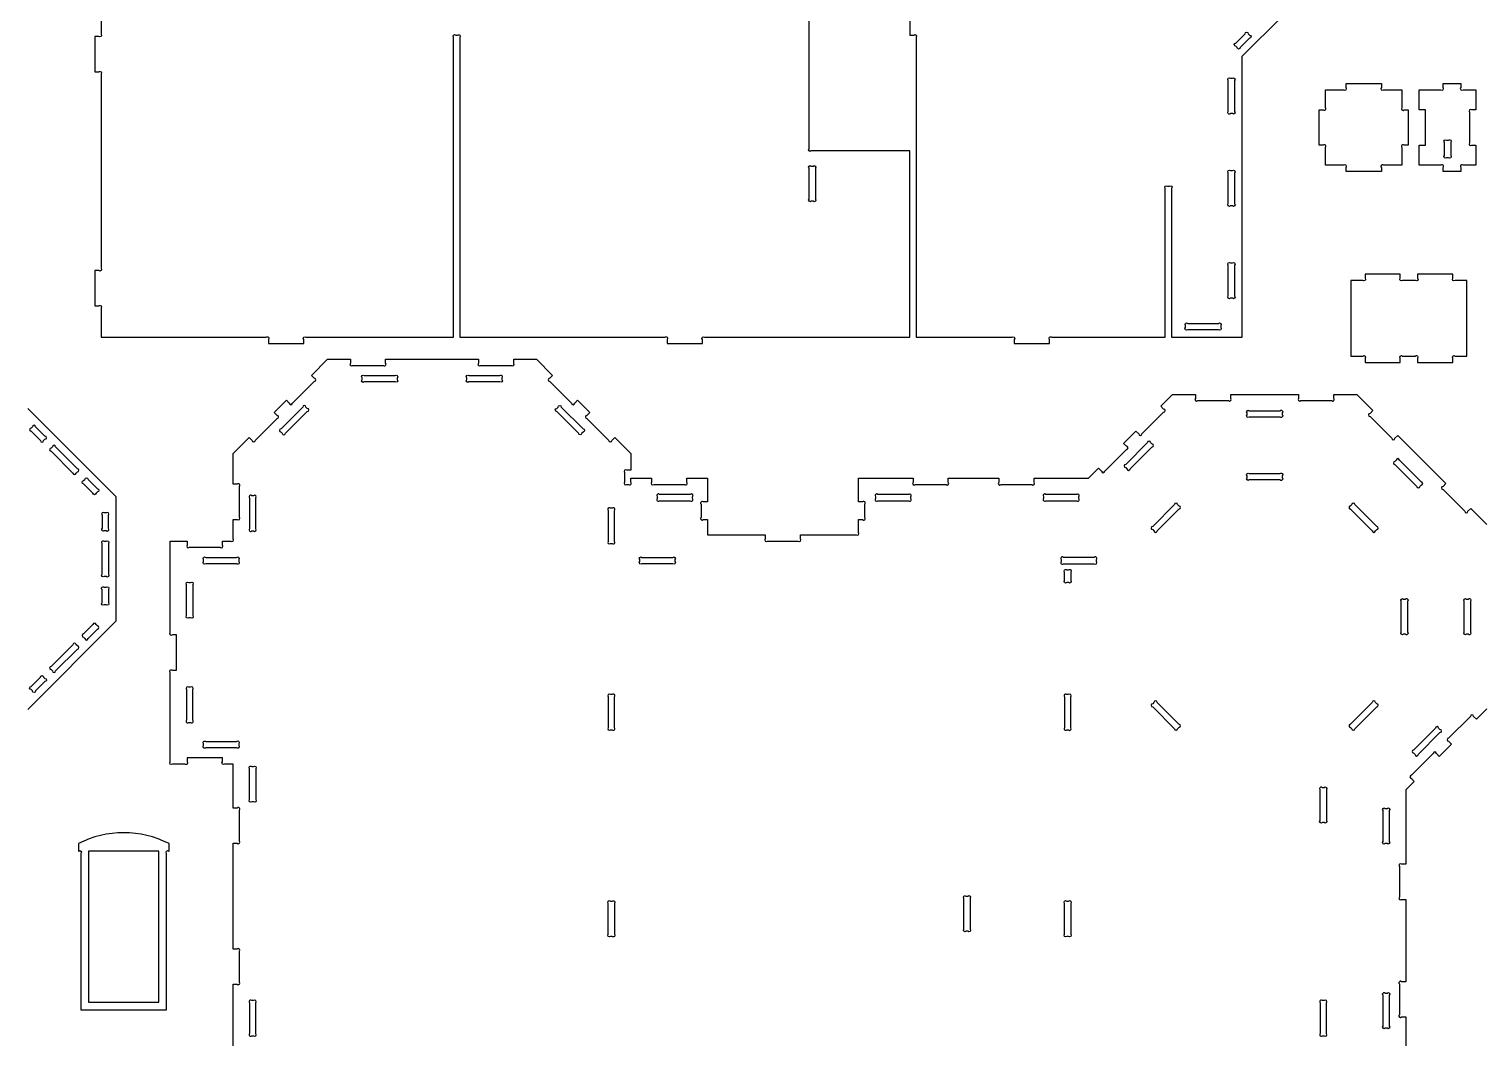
# Model space of a CAD drawing. Extents: x -4074 to 4228, y -3406 to 3854.
# Drawn here: x -1847 to 920, y 37 to 1961 of the extents above; entities that cross this region are included whole.
import ezdxf

# ---------------------------------------------------------------- set-up
doc = ezdxf.new("R2010")
doc.units = 0
doc.header["$MEASUREMENT"] = 0
doc.layers.get('0').update_dxf_attribs({"linetype": 'CONTINUOUS'})

msp = doc.modelspace()

# ---------------------------------------------------------------- linework, layer by layer
for points in [[(-1709.5, 1990.3), (-1709.5, 1950.8, -1), (-1713.8, 1946.5), (-1721.5, 1946.5), (-1721.5, 1879.3), (-1713.8, 1879.3, -1), (-1709.5, 1875.1), (-1709.5, 1504.7, -1), (-1713.8, 1500.4), (-1721.5, 1500.4), (-1721.5, 1433.2), (-1713.8, 1433.2, -1), (-1709.5, 1429), (-1709.5, 1373.2), (-1394.6, 1373.2, -1), (-1390.3, 1369), (-1390.3, 1361.2), (-1323.1, 1361.2), (-1323.1, 1369, -1), (-1318.9, 1373.2), (-1037.5, 1373.2), (-1037.5, 1945, -1), (-1033.3, 1949.2), (-1029.8, 1949.2, -1), (-1025.5, 1945), (-1025.5, 1373.2), (-634.4, 1373.2, -1), (-630.1, 1369), (-630.1, 1361.2), (-562.9, 1361.2), (-562.9, 1369, -1), (-558.7, 1373.2), (-167.5, 1373.2), (-167.5, 1728.4), (-355.3, 1728.4, -1), (-359.5, 1732.7), (-359.5, 2149, -1)], [(-167.5, 2137), (-167.5, 1949.2), (-159.8, 1949.2, -1), (-155.5, 1945), (-155.5, 1373.2), (27.5, 1373.2, -1), (31.7, 1369), (31.7, 1361.2), (98.9, 1361.2), (98.9, 1369, -1), (103.2, 1373.2), (319.8, 1373.2), (319.8, 1657, -1), (324.1, 1661.2), (327.6, 1661.2, -1), (331.8, 1657), (331.8, 1373.2), (466.2, 1373.2), (466.2, 1908.8), (621.1, 2063.7)], [(-1457.6, -64), (-1457.6, 139.8), (-1449.9, 139.8, 1), (-1445.6, 144), (-1445.6, 202.8, 1), (-1449.9, 207), (-1457.6, 207), (-1457.6, 408.6), (-1449.9, 408.6, 1), (-1445.6, 412.8), (-1445.6, 471.6, 1), (-1449.9, 475.8), (-1457.6, 475.8), (-1457.6, 559.6), (-1473.8, 559.6, -1), (-1478, 563.9), (-1478, 571.6), (-1545.2, 571.6), (-1545.2, 563.9, -1), (-1549.5, 559.6), (-1573.4, 559.6, -1), (-1577.6, 563.9), (-1577.6, 734.4, -1), (-1573.4, 738.6), (-1565.6, 738.6), (-1565.6, 805.8), (-1573.4, 805.8, -1), (-1577.6, 810), (-1577.6, 984.8), (-1545.2, 984.8), (-1545.2, 977, 1), (-1541, 972.8), (-1482.3, 972.8, 1), (-1478, 977), (-1478, 984.8), (-1461.9, 984.8, 1), (-1457.6, 989), (-1457.6, 1026), (-1449.9, 1026, 1), (-1445.6, 1030.3), (-1445.6, 1089, 1), (-1449.9, 1093.2), (-1457.6, 1093.2), (-1457.6, 1151.4), (-1426.8, 1182.2), (-1421.3, 1176.7, 1), (-1415.3, 1176.7), (-1373.8, 1218.3, 1), (-1373.8, 1224.3), (-1379.3, 1229.8), (-1356, 1253.1), (-1350.5, 1247.6, 1), (-1344.5, 1247.6), (-1303, 1289.1, 1), (-1303, 1295.1), (-1308.5, 1300.6), (-1277.7, 1331.4), (-1234.1, 1331.4), (-1234.1, 1323.6, 1), (-1229.9, 1319.4), (-1171.2, 1319.4, 1), (-1166.9, 1323.6), (-1166.9, 1331.4), (-989.9, 1331.4), (-989.9, 1323.6, 1), (-985.7, 1319.4), (-927, 1319.4, 1), (-922.7, 1323.6), (-922.7, 1331.4), (-879.2, 1331.4), (-848.4, 1300.6), (-853.9, 1295.1, 1), (-853.9, 1289.1), (-812.4, 1247.6, 1), (-806.4, 1247.6), (-800.9, 1253.1), (-777.5, 1229.8), (-783, 1224.3, 1), (-783, 1218.3), (-741.5, 1176.7, 1), (-735.5, 1176.7), (-730, 1182.2), (-699.2, 1151.4), (-699.2, 1119.6), (-707, 1119.6, 1), (-711.2, 1115.4), (-711.2, 1097, 1), (-707, 1092.8), (-703.5, 1092.8, 1), (-699.2, 1097), (-699.2, 1104.8), (-659.9, 1104.8), (-659.9, 1097, 1), (-655.7, 1092.8), (-597, 1092.8, 1), (-592.7, 1097), (-592.7, 1104.8), (-553.4, 1104.8), (-553.4, 1059.2), (-561.2, 1059.2, 1), (-565.4, 1054.9), (-565.4, 1029.8, 1), (-561.2, 1025.6), (-553.4, 1025.6), (-553.4, 996.8), (-443, 996.8), (-443, 989, 1), (-438.8, 984.8), (-380.1, 984.8, 1), (-375.8, 989), (-375.8, 996.8), (-269.7, 996.8, 1), (-265.4, 1001), (-265.4, 1025.6), (-257.7, 1025.6, 1), (-253.4, 1029.8), (-253.4, 1054.9, 1), (-257.7, 1059.2), (-265.4, 1059.2), (-265.4, 1104.4), (-161.3, 1104.4), (-161.3, 1096.7, 1), (-157, 1092.4), (-98.3, 1092.4, 1), (-94.1, 1096.7), (-94.1, 1104.4), (2.3, 1104.4), (2.3, 1096.7, 1), (6.5, 1092.4), (65.3, 1092.4, 1), (69.5, 1096.7), (69.5, 1104.4), (173.6, 1104.4), (192.7, 1123.5), (198.2, 1118, 1), (204.2, 1118), (245.7, 1159.5, 1), (245.7, 1165.5), (240.2, 1171), (263.6, 1194.3), (269.1, 1188.9, 1), (275.1, 1188.9), (316.6, 1230.4, 1), (316.6, 1236.4), (311.1, 1241.9), (333.7, 1264.4), (377.2, 1264.4), (377.2, 1256.7, 1), (381.5, 1252.4), (440.2, 1252.4, 1), (444.4, 1256.7), (444.4, 1264.4), (574, 1264.4), (574, 1256.7, 1), (578.3, 1252.4), (637, 1252.4, 1), (641.2, 1256.7), (641.2, 1264.4), (684.8, 1264.4), (715.6, 1233.7), (710.1, 1228.2, 1), (710.1, 1222.2), (751.6, 1180.7, 1), (757.6, 1180.7), (763.1, 1186.1), (854.7, 1094.5), (849.3, 1089, 1), (849.3, 1083), (890.8, 1041.5, 1), (896.8, 1041.5), (902.3, 1047), (933, 1016.2)], [(933, 665.1), (913, 645.1), (907.5, 650.5, 1), (901.5, 650.5), (860, 609, 1), (860, 603), (865.5, 597.5), (842.2, 574.2), (836.7, 579.7, 1), (830.7, 579.7), (789.2, 538.2, 1), (789.2, 532.2), (794.6, 526.7), (778.1, 510.2), (778.1, 368.7), (770.4, 368.7, 1), (766.1, 364.4), (766.1, 305.7, 1), (770.4, 301.5), (778.1, 301.5), (778.1, 144.7), (770.4, 144.7, 1), (766.1, 140.4), (766.1, 81.7, 1), (770.4, 77.5), (778.1, 77.5), (778.1, -64)]]:
    msp.add_lwpolyline(points, format="xyb")
for points in [[(477.9, 1951.8), (480.4, 1949.4, -1), (480.4, 1943.4), (462.6, 1925.6, -1), (456.6, 1925.6), (454.2, 1928.1, -1), (454.2, 1934.1), (471.9, 1951.8, -1)], [(451.8, 1862.5), (451.8, 1803.8, -1), (447.6, 1799.6), (444.1, 1799.6, -1), (439.8, 1803.8), (439.8, 1862.5, -1), (444.1, 1866.8), (447.6, 1866.8, -1)], [(783, 1739.4), (775.2, 1739.4, 1), (771, 1735.2), (771, 1701), (735.9, 1701, 1), (731.7, 1696.8), (731.7, 1689), (664.5, 1689), (664.5, 1696.8, 1), (660.2, 1701), (625.2, 1701), (625.2, 1735.2, 1), (620.9, 1739.4), (613.2, 1739.4), (613.2, 1806.6), (620.9, 1806.6, 1), (625.2, 1810.9), (625.2, 1845), (660.2, 1845, 1), (664.5, 1849.3), (664.5, 1857), (731.7, 1857), (731.7, 1849.3, 1), (735.9, 1845), (771, 1845), (771, 1810.9, 1), (775.2, 1806.6), (783, 1806.6)], [(912, 1701), (887.4, 1701, 1), (883.2, 1696.8), (883.2, 1689), (849.6, 1689), (849.6, 1696.8, 1), (845.3, 1701), (804, 1701), (804, 1739.4), (816, 1739.4), (816, 1806.6), (804, 1806.6), (804, 1845), (845.3, 1845, 1), (849.6, 1849.3), (849.6, 1857), (883.2, 1857), (883.2, 1849.3, 1), (887.4, 1845), (912, 1845), (912, 1806.6), (904.2, 1806.6, 1), (900, 1802.4), (900, 1743.7, 1), (904.2, 1739.4), (912, 1739.4)], [(852, 1719.7), (852, 1744.8, -1), (856.2, 1749), (859.7, 1749, -1), (864, 1744.8), (864, 1719.7, -1), (859.7, 1715.4), (856.2, 1715.4, -1)], [(-347.5, 1695.4), (-347.5, 1636.7, -1), (-351.8, 1632.4), (-355.3, 1632.4, -1), (-359.5, 1636.7), (-359.5, 1695.4, -1), (-355.3, 1699.6), (-351.8, 1699.6, -1)], [(451.8, 1686.6), (451.8, 1627.9, -1), (447.6, 1623.6), (444.1, 1623.6, -1), (439.8, 1627.9), (439.8, 1686.6, -1), (444.1, 1690.8), (447.6, 1690.8, -1)], [(439.8, 1451.9), (439.8, 1510.6, -1), (444.1, 1514.8), (447.6, 1514.8, -1), (451.8, 1510.6), (451.8, 1451.9, -1), (447.6, 1447.6), (444.1, 1447.6, -1)], [(868, 1325.4), (868, 1333.2, -1), (872.2, 1337.4), (895, 1337.4), (895, 1481.4), (872.2, 1481.4, -1), (868, 1485.7), (868, 1493.4), (800.8, 1493.4), (800.8, 1485.7, -1), (796.6, 1481.4), (772, 1481.4, -1), (767.8, 1485.7), (767.8, 1493.4), (700.6, 1493.4), (700.6, 1485.7, -1), (696.3, 1481.4), (673.6, 1481.4), (673.6, 1337.4), (696.3, 1337.4, -1), (700.6, 1333.2), (700.6, 1325.4), (767.8, 1325.4), (767.8, 1333.2, -1), (772, 1337.4), (796.6, 1337.4, -1), (800.8, 1333.2), (800.8, 1325.4)], [(362.5, 1399.6), (421.2, 1399.6, -1), (425.4, 1395.4), (425.4, 1391.9, -1), (421.2, 1387.6), (362.5, 1387.6, -1), (358.2, 1391.9), (358.2, 1395.4, -1)], [(-1207.5, 1300.2), (-1148.8, 1300.2, -1), (-1144.6, 1296), (-1144.6, 1292.4, -1), (-1148.8, 1288.2), (-1207.5, 1288.2, -1), (-1211.8, 1292.4), (-1211.8, 1296, -1)], [(-1008, 1300.2), (-949.3, 1300.2, -1), (-945.1, 1296), (-945.1, 1292.4, -1), (-949.3, 1288.2), (-1008, 1288.2, -1), (-1012.3, 1292.4), (-1012.3, 1296, -1)], [(-1357.9, 1190.1), (-1316.3, 1231.6, 1), (-1316.3, 1237.6), (-1318.8, 1240.1, 1), (-1324.8, 1240.1), (-1366.3, 1198.6, 1), (-1366.3, 1192.6), (-1363.9, 1190.1, 1)], [(-832, 1240.1), (-790.5, 1198.6, -1), (-790.5, 1192.6), (-793, 1190.1, -1), (-799, 1190.1), (-840.5, 1231.6, -1), (-840.5, 1237.6), (-838, 1240.1, -1)], [(542.8, 1229), (542.8, 1225.5, -1), (538.6, 1221.2), (479.9, 1221.2, -1), (475.6, 1225.5), (475.6, 1229, -1), (479.9, 1233.2), (538.6, 1233.2, -1)], [(-1842.8, 1193.9), (-1825, 1176.2, 1), (-1819, 1176.2), (-1816.5, 1178.7, 1), (-1816.5, 1184.7), (-1834.3, 1202.4, 1), (-1840.3, 1202.4), (-1842.8, 1199.9, 1)], [(-1802.1, 1164.3), (-1804.6, 1161.8, 1), (-1804.6, 1155.8), (-1763.1, 1114.3, 1), (-1757.1, 1114.3), (-1754.6, 1116.7, 1), (-1754.6, 1122.7), (-1796.1, 1164.3, 1)], [(244.2, 1124.9), (246.7, 1122.4, 1), (252.7, 1122.4), (294.2, 1163.9, 1), (294.2, 1169.9), (291.8, 1172.4, 1), (285.8, 1172.4), (244.2, 1130.9, 1)], [(760.1, 1139), (757.6, 1136.5, 1), (757.6, 1130.5), (799.1, 1089, 1), (805.1, 1089), (807.6, 1091.5, 1), (807.6, 1097.5), (766.1, 1139, 1)], [(542.8, 1109), (542.8, 1105.5, -1), (538.6, 1101.2), (479.9, 1101.2, -1), (475.6, 1105.5), (475.6, 1109, -1), (479.9, 1113.2), (538.6, 1113.2, -1)], [(-1734.2, 1102.3), (-1716.4, 1084.6, -1), (-1716.4, 1078.6), (-1718.9, 1076.1, -1), (-1724.9, 1076.1), (-1742.7, 1093.8, -1), (-1742.7, 1099.9), (-1740.2, 1102.3, -1)], [(-1426.4, 1066.9), (-1426.4, 1008.2, 1), (-1422.2, 1004), (-1418.7, 1004, 1), (-1414.4, 1008.2), (-1414.4, 1066.9, 1), (-1418.7, 1071.2), (-1422.2, 1071.2, 1)], [(-644.6, 1061.6), (-585.9, 1061.6, 1), (-581.6, 1065.8), (-581.6, 1069.3, 1), (-585.9, 1073.6), (-644.6, 1073.6, 1), (-648.8, 1069.3), (-648.8, 1065.8, 1)], [(-169.5, 1073.6), (-228.3, 1073.6, 1), (-232.5, 1069.3), (-232.5, 1065.8, 1), (-228.3, 1061.6), (-169.5, 1061.6, 1), (-165.3, 1065.8), (-165.3, 1069.3, 1)], [(92.1, 1061.6), (150.8, 1061.6, 1), (155, 1065.8), (155, 1069.3, 1), (150.8, 1073.6), (92.1, 1073.6, 1), (87.8, 1069.3), (87.8, 1065.8, 1)], [(337.2, 1054.2), (295.7, 1012.6, 1), (295.7, 1006.6), (298.2, 1004.2, 1), (304.2, 1004.2), (345.7, 1045.7, 1), (345.7, 1051.7), (343.2, 1054.2, 1)], [(675.2, 1054.2), (672.8, 1051.7, 1), (672.8, 1045.7), (714.3, 1004.2, 1), (720.3, 1004.2), (722.8, 1006.6, 1), (722.8, 1012.6), (681.2, 1054.2, 1)], [(-1707.5, 1034.1), (-1707.5, 1009, 1), (-1703.3, 1004.7), (-1699.8, 1004.7, 1), (-1695.5, 1009), (-1695.5, 1034.1, 1), (-1699.8, 1038.3), (-1703.3, 1038.3, 1)], [(-742.4, 1042.9), (-742.4, 984.2, 1), (-738.2, 980), (-734.7, 980, 1), (-730.4, 984.2), (-730.4, 1042.9, 1), (-734.7, 1047.2), (-738.2, 1047.2, 1)], [(-1695.5, 980.1), (-1695.5, 921.4, -1), (-1699.8, 917.1), (-1703.3, 917.1, -1), (-1707.5, 921.4), (-1707.5, 980.1, -1), (-1703.3, 984.3), (-1699.8, 984.3, -1)], [(-1509.8, 953.6), (-1451.1, 953.6, -1), (-1446.8, 949.3), (-1446.8, 945.8, -1), (-1451.1, 941.6), (-1509.8, 941.6, -1), (-1514, 945.8), (-1514, 949.3, -1)], [(-678.2, 953.6), (-619.5, 953.6, -1), (-615.2, 949.3), (-615.2, 945.8, -1), (-619.5, 941.6), (-678.2, 941.6, -1), (-682.4, 945.8), (-682.4, 949.3, -1)], [(184.4, 953.6), (125.7, 953.6, 1), (121.4, 949.3), (121.4, 945.8, 1), (125.7, 941.6), (184.4, 941.6, 1), (188.6, 945.8), (188.6, 949.3, 1)], [(139.6, 925.3), (139.6, 909.8, -1), (135.3, 905.6), (131.8, 905.6, -1), (127.6, 909.8), (127.6, 925.3, -1), (131.8, 929.6), (135.3, 929.6, -1)], [(-1703.3, 896.8), (-1699.8, 896.8, -1), (-1695.5, 892.5), (-1695.5, 867.4, -1), (-1699.8, 863.2), (-1703.3, 863.2, -1), (-1707.5, 867.4), (-1707.5, 892.5, -1)], [(-1534.4, 901.3), (-1534.4, 842.6, -1), (-1538.7, 838.4), (-1542.2, 838.4, -1), (-1546.4, 842.6), (-1546.4, 901.3, -1), (-1542.2, 905.6), (-1538.7, 905.6, -1)], [(777.6, 807), (774.1, 807, -1), (769.8, 811.3), (769.8, 870, -1), (774.1, 874.2), (777.6, 874.2, -1), (781.8, 870), (781.8, 811.3, -1)], [(901.8, 870), (901.8, 811.3, -1), (897.6, 807), (894.1, 807, -1), (889.8, 811.3), (889.8, 870, -1), (894.1, 874.2), (897.6, 874.2, -1)], [(-1724.9, 825.4), (-1742.7, 807.6, 1), (-1742.7, 801.6), (-1740.2, 799.1, 1), (-1734.2, 799.1), (-1716.4, 816.9, 1), (-1716.4, 822.9), (-1718.9, 825.4, 1)], [(-1763.1, 787.2), (-1804.6, 745.7, 1), (-1804.6, 739.7), (-1802.1, 737.2, 1), (-1796.1, 737.2), (-1754.6, 778.7, 1), (-1754.6, 784.7), (-1757.1, 787.2, 1)], [(-1819, 725.3), (-1816.5, 722.8, -1), (-1816.5, 716.8), (-1834.3, 699, -1), (-1840.3, 699), (-1842.8, 701.5, -1), (-1842.8, 707.5), (-1825, 725.3, -1)], [(-1546.4, 701.8), (-1546.4, 643.1, 1), (-1542.2, 638.8), (-1538.7, 638.8, 1), (-1534.4, 643.1), (-1534.4, 701.8, 1), (-1538.7, 706), (-1542.2, 706, 1)], [(-742.4, 687.7), (-742.4, 629, 1), (-738.2, 624.8), (-734.7, 624.8, 1), (-730.4, 629), (-730.4, 687.7, 1), (-734.7, 692), (-738.2, 692, 1)], [(127.6, 687.7), (127.6, 629, 1), (131.8, 624.8), (135.3, 624.8, 1), (139.6, 629), (139.6, 687.7, 1), (135.3, 692), (131.8, 692, 1)], [(295.7, 668.6), (337.2, 627.1, 1), (343.2, 627.1), (345.7, 629.6, 1), (345.7, 635.6), (304.2, 677.1, 1), (298.2, 677.1), (295.7, 674.6, 1)], [(681.2, 627.1), (722.8, 668.6, 1), (722.8, 674.6), (720.3, 677.1, 1), (714.3, 677.1), (672.8, 635.6, 1), (672.8, 629.6), (675.2, 627.1, 1)], [(834.9, 628), (793.4, 586.5, 1), (793.4, 580.5), (795.9, 578, 1), (801.9, 578), (843.4, 619.5, 1), (843.4, 625.5), (840.9, 628, 1)], [(-1509.8, 602.8), (-1451.1, 602.8, -1), (-1446.8, 598.6), (-1446.8, 595.1, -1), (-1451.1, 590.8), (-1509.8, 590.8, -1), (-1514, 595.1), (-1514, 598.6, -1)], [(-1414.4, 550.6), (-1414.4, 491.9, -1), (-1418.7, 487.6), (-1422.2, 487.6, -1), (-1426.4, 491.9), (-1426.4, 550.6, -1), (-1422.2, 554.8), (-1418.7, 554.8, -1)], [(626.9, 511), (626.9, 452.3, -1), (622.7, 448), (619.2, 448, -1), (614.9, 452.3), (614.9, 511, -1), (619.2, 515.2), (622.7, 515.2, -1)], [(746.9, 470.8), (746.9, 412.1, -1), (742.7, 407.9), (739.2, 407.9, -1), (734.9, 412.1), (734.9, 470.8, -1), (739.2, 475.1), (742.7, 475.1, -1)], [(-1752.6, 393.7), (-1752, 393.7, -1), (-1747.8, 389.4), (-1747.8, 91.3), (-1584.6, 91.3), (-1584.6, 389.4, -1), (-1580.3, 393.7), (-1579.8, 393.7), (-1579.8, 408.1, 0.238913), (-1752.6, 408.1)], [(-52.4, 303.7), (-52.4, 245, -1), (-56.7, 240.8), (-60.2, 240.8, -1), (-64.4, 245), (-64.4, 303.7, -1), (-60.2, 308), (-56.7, 308, -1)], [(-730.4, 294.1), (-730.4, 235.4, -1), (-734.7, 231.2), (-738.2, 231.2, -1), (-742.4, 235.4), (-742.4, 294.1, -1), (-738.2, 298.4), (-734.7, 298.4, -1)], [(139.6, 294.1), (139.6, 235.4, -1), (135.3, 231.2), (131.8, 231.2, -1), (127.6, 235.4), (127.6, 294.1, -1), (131.8, 298.4), (135.3, 298.4, -1)], [(746.9, 118.9), (746.9, 60.2, -1), (742.7, 56), (739.2, 56, -1), (734.9, 60.2), (734.9, 118.9, -1), (739.2, 123.2), (742.7, 123.2, -1)], [(-1426.4, 104.5), (-1426.4, 45.8, 1), (-1422.2, 41.6), (-1418.7, 41.6, 1), (-1414.4, 45.8), (-1414.4, 104.5, 1), (-1418.7, 108.8), (-1422.2, 108.8, 1)], [(614.9, 104.5), (614.9, 45.8, 1), (619.2, 41.6), (622.7, 41.6, 1), (626.9, 45.8), (626.9, 104.5, 1), (622.7, 108.8), (619.2, 108.8, 1)]]:
    msp.add_lwpolyline(points, format="xyb", close=True)
msp.add_lwpolyline([(-1849.2, 1237.7), (-1681.1, 1069.6), (-1681.1, 831.8), (-1849.2, 663.7)])
msp.add_lwpolyline([(-1599, 393.7), (-1733.4, 393.7), (-1733.4, 105.7), (-1599, 105.7)], close=True)

doc.saveas('drawing.dxf')
